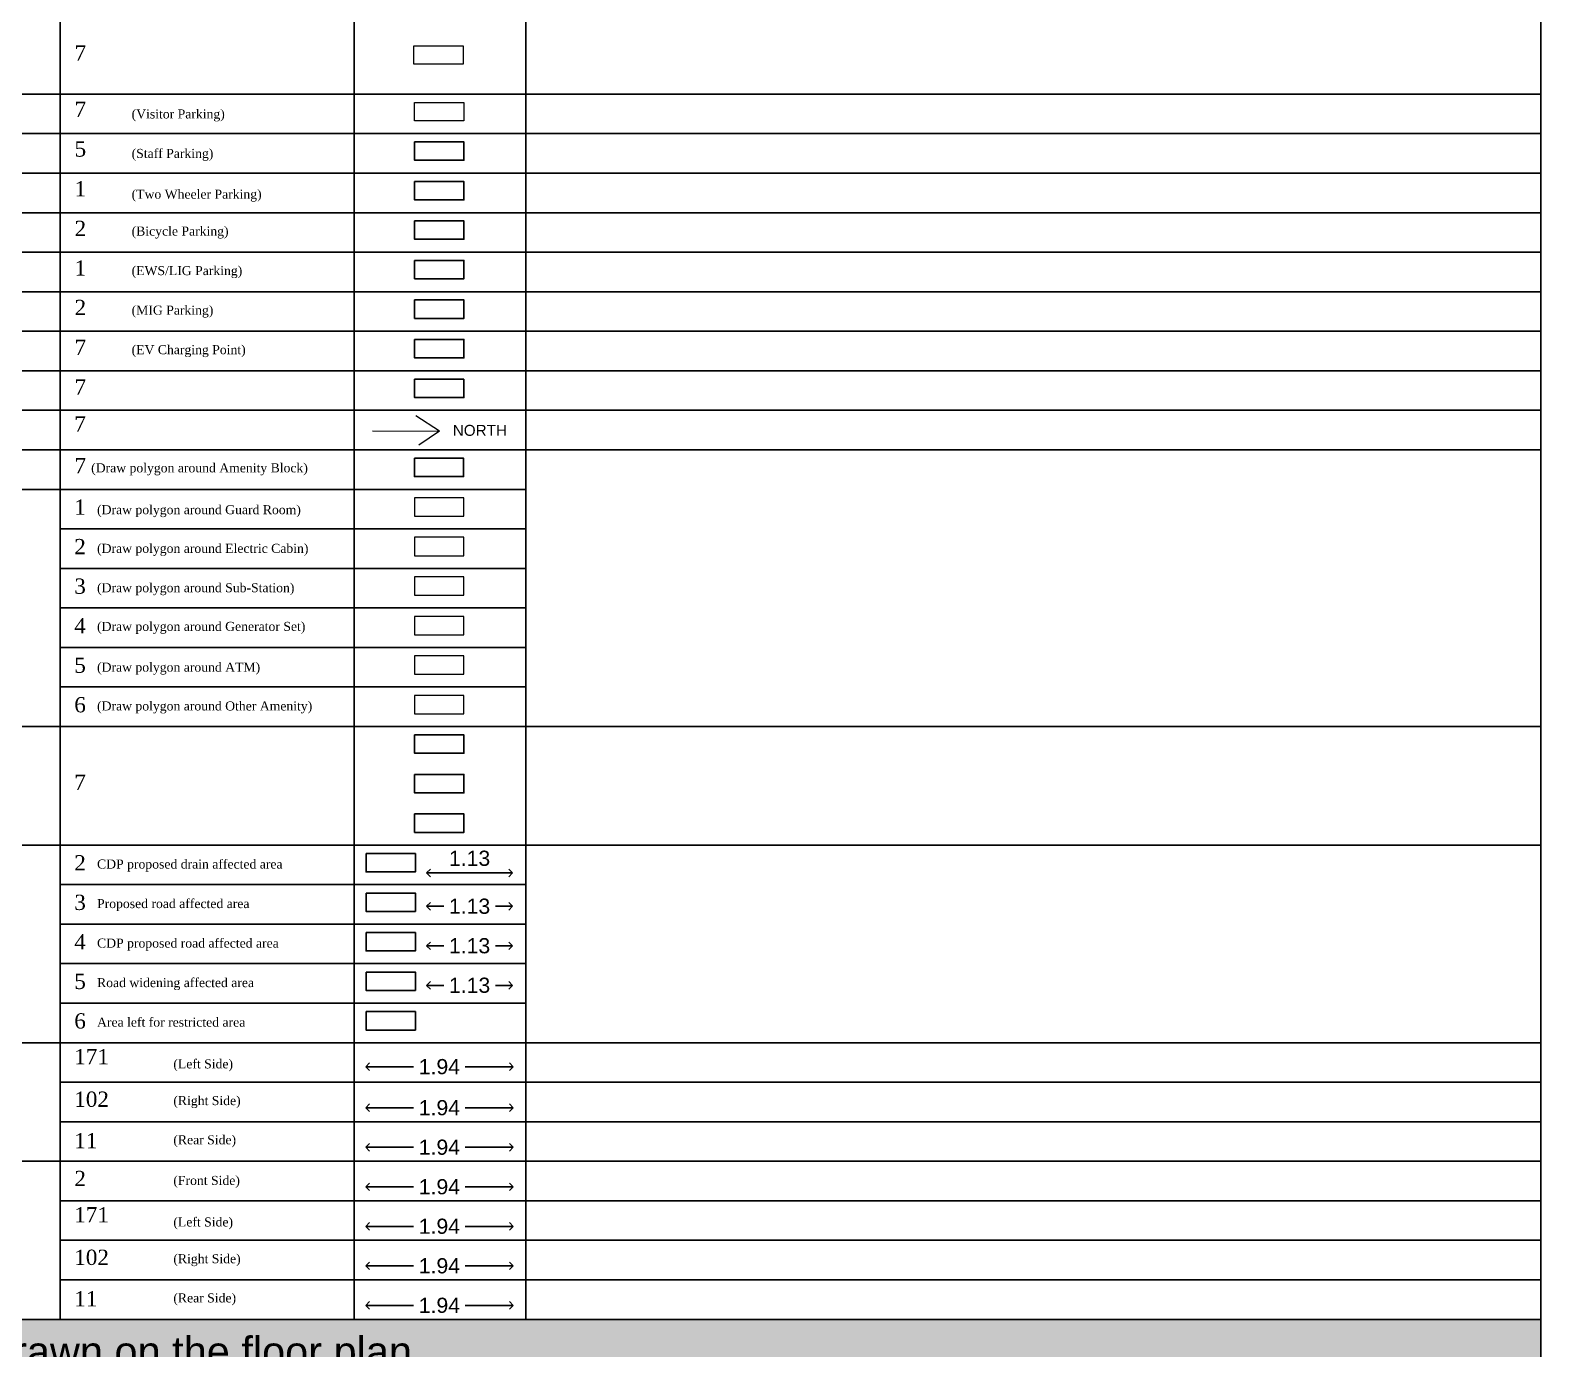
# Model space of a CAD drawing. Header units: millimetres. Extents: x -9481 to -9286, y 28694 to 28853.
# Drawn here: x -9462.13 to -9442.23, y 28807.3 to 28824.67 of the extents above; entities that cross this region are included whole.
import ezdxf

# ---------------------------------------------------------------- set-up
doc = ezdxf.new("R2010")
doc.units = ezdxf.units.MM
doc.header["$PDMODE"] = 34
doc.header["$PDSIZE"] = -15
doc.linetypes.add('CONTINULUS', pattern=[0])
for name, color, linetype in [('ACCBLK_1', 7, 'Continuous'), ('BLK_1_FLR_-2_FAR_AREA_ADD_EXISTING', 7, 'Continuous'), ('BLK_1_LVL_0_ANCILLARY_ROAD_WIDTH', 7, 'Continuous'), ('BLK_1_LVL_0_MAIN_ENTRANCE', 7, 'Continuous'), ('BLK_1_PLANTATION_GREENSTRIP', 7, 'Continuous'), ('DA parking', 7, 'Continuous'), ('EV_CHARGING_POINT', 7, 'Continuous'), ('HATCH', 7, 'Continuous'), ('TWO_WHEELER_PARKING', 7, 'Continuous')]:
    doc.layers.add(name, color=color, linetype=linetype)
for name, color, linetype, lineweight in [('ACCBLK_1_UNIT_1', 7, 'Continuous', 0), ('AFFECTED_LAND_AREA', 1, 'Continuous', 30), ('LOADING_SPACE', 7, 'CONTINULUS', 13), ('NORTH_DIRECTION', 7, 'Continuous', 0), ('PLAN', 7, 'Continuous', 40), ('VISITOR_PARKING', 7, 'Continuous', 0)]:
    doc.layers.add(name, color=color, linetype=linetype, lineweight=lineweight)
for name, color, linetype, plot in [('BLK_1_FIRE_TENDER_MOVEMENT', 7, 'Continuous', False), ('BLK_2_FIRE_TENDER_MOVEMENT', 7, 'Continuous', False), ('BLK_3_FIRE_TENDER_MOVEMENT', 7, 'Continuous', False), ('SPECIAL_PARKING', 7, 'Continuous', False)]:
    doc.layers.add(name, color=color, linetype=linetype, plot=plot)
doc.styles.add('Arial', font='arial.ttf', dxfattribs={"height": 0.2})
doc.styles.add('MtXpl_Georgia', font='georgiab.ttf')
doc.styles.get("Standard").update_dxf_attribs({"font": 'arial.ttf', "height": 0.25})
doc.styles.add('style2', font='arial.ttf', dxfattribs={"height": 0.3})
doc.dimstyles.new('INT DIM', dxfattribs={"dimtxt": 0.3, "dimasz": 0.1, "dimexe": 0.18, "dimexo": 0.0625, "dimgap": 0.09, "dimtad": 0, "dimzin": 0, "dimdsep": 46, "dimtxsty": 'style2', "dimblk": 'OPEN90', "dimcen": 0.09, "dimse1": 1, "dimse2": 1, "dimclrd": 250, "dimclrt": 256, "dimadec": 0, "dimazin": 0, "dimtfac": 1, "dimtofl": 0, "dimtmove": 0, "dimatfit": 3, "dimfxl": 1, "dimtolj": 1, "dimtzin": 0, "dimlwd": -1, "dimarcsym": 0})

# ---------------------------------------------------------------- blocks, each defined once
blk = doc.blocks.new('H2')
at = {"layer": 'HATCH', "linetype": 'CONTINULUS', "ltscale": 0.05}
h = blk.add_hatch(color=241, dxfattribs=at)
h.dxf.hatch_style = 1
h.paths.add_polyline_path([(-9435.455, 28804.6), (-9435.455, 28803.827), (-9396.427, 28803.827), (-9396.427, 28804.6)])
blk.add_lwpolyline([(-9435.455, 28804.6), (-9396.427, 28804.6), (-9396.427, 28803.827), (-9435.455, 28803.827), (-9435.455, 28804.6)], close=True)
at = {"color": 18, "insert": (-9420.014, 28804.373), "char_height": 0.39118, "attachment_point": 1}
blk.add_mtext_dynamic_manual_height_columns('Layers to be drawn on the floor plan', width=11.88863, gutter_width=1.633, heights=[0], dxfattribs=at)
blk = doc.blocks.new('_Open90')
at = {"layer": 'PLAN', "color": 0, "lineweight": -2}
for p, q in [((0, 0), (-1, 0)), ((-0.5, 0.5), (0, 0)), ((0, 0), (-0.5, -0.5))]:
    blk.add_line(p, q, dxfattribs=at)
blk = doc.blocks.new('*D314')
at = {"layer": 'AFFECTED_LAND_AREA', "color": 250, "ltscale": 0.5}
blk.add_line((-9456.806365, 28813.570967), (-9455.875235, 28813.570967), dxfattribs=at)
at = {"layer": 'Defpoints', "color": 0}
for p in [(-9456.906365, 28813.552483), (-9455.775235, 28813.570967), (-9455.775235, 28813.570967)]:
    blk.add_point(p, dxfattribs=at)
at = {"layer": 'AFFECTED_LAND_AREA', "color": 250, "xscale": 0.1, "yscale": 0.1, "zscale": 0.1, "rotation": 180}
blk.add_blockref('_Open90', (-9456.906365, 28813.570967), dxfattribs=at)
at = {"layer": 'AFFECTED_LAND_AREA', "color": 250, "xscale": 0.1, "yscale": 0.1, "zscale": 0.1}
blk.add_blockref('_Open90', (-9455.775235, 28813.570967), dxfattribs=at)
at = {"layer": 'AFFECTED_LAND_AREA', "linetype": 'CONTINULUS', "ltscale": 0.05, "insert": (-9456.3408, 28813.763067), "char_height": 0.2, "attachment_point": 5, "style": 'Arial', "bg_fill": 3, "box_fill_scale": 1.1, "bg_fill_color": 256, "bg_fill_true_color": 13158600, "bg_fill_transparency": 0}
blk.add_mtext('\\A1;1.13', dxfattribs=at)
blk = doc.blocks.new('*D315')
at = {"layer": 'AFFECTED_LAND_AREA', "color": 250, "ltscale": 0.5}
for p, q in [((-9456.806365, 28813.13172), (-9456.6809, 28813.13172)), ((-9455.875235, 28813.13172), (-9456.0007, 28813.13172))]:
    blk.add_line(p, q, dxfattribs=at)
at = {"layer": 'Defpoints', "color": 0}
for p in [(-9456.906365, 28813.113235), (-9455.775235, 28813.13172), (-9455.775235, 28813.13172)]:
    blk.add_point(p, dxfattribs=at)
at = {"layer": 'AFFECTED_LAND_AREA', "color": 250, "xscale": 0.1, "yscale": 0.1, "zscale": 0.1, "rotation": 180}
blk.add_blockref('_Open90', (-9456.906365, 28813.13172), dxfattribs=at)
at = {"layer": 'AFFECTED_LAND_AREA', "color": 250, "xscale": 0.1, "yscale": 0.1, "zscale": 0.1}
blk.add_blockref('_Open90', (-9455.775235, 28813.13172), dxfattribs=at)
at = {"layer": 'AFFECTED_LAND_AREA', "linetype": 'CONTINULUS', "ltscale": 0.05, "insert": (-9456.3408, 28813.13172), "char_height": 0.2, "attachment_point": 5, "style": 'Arial', "bg_fill": 3, "box_fill_scale": 1.1, "bg_fill_color": 256, "bg_fill_true_color": 13158600, "bg_fill_transparency": 0}
blk.add_mtext('\\A1;1.13', dxfattribs=at)
blk = doc.blocks.new('*D316')
at = {"layer": 'AFFECTED_LAND_AREA', "color": 250, "ltscale": 0.5}
for p, q in [((-9456.806365, 28812.611073), (-9456.6809, 28812.611073)), ((-9455.875235, 28812.611073), (-9456.0007, 28812.611073))]:
    blk.add_line(p, q, dxfattribs=at)
at = {"layer": 'Defpoints', "color": 0}
for p in [(-9456.906365, 28812.592588), (-9455.775235, 28812.611073), (-9455.775235, 28812.611073)]:
    blk.add_point(p, dxfattribs=at)
at = {"layer": 'AFFECTED_LAND_AREA', "color": 250, "xscale": 0.1, "yscale": 0.1, "zscale": 0.1, "rotation": 180}
blk.add_blockref('_Open90', (-9456.906365, 28812.611073), dxfattribs=at)
at = {"layer": 'AFFECTED_LAND_AREA', "color": 250, "xscale": 0.1, "yscale": 0.1, "zscale": 0.1}
blk.add_blockref('_Open90', (-9455.775235, 28812.611073), dxfattribs=at)
at = {"layer": 'AFFECTED_LAND_AREA', "linetype": 'CONTINULUS', "ltscale": 0.05, "insert": (-9456.3408, 28812.611073), "char_height": 0.2, "attachment_point": 5, "style": 'Arial', "bg_fill": 3, "box_fill_scale": 1.1, "bg_fill_color": 256, "bg_fill_true_color": 13158600, "bg_fill_transparency": 0}
blk.add_mtext('\\A1;1.13', dxfattribs=at)
blk = doc.blocks.new('*D317')
at = {"layer": 'AFFECTED_LAND_AREA', "color": 250, "ltscale": 0.5}
for p, q in [((-9456.806365, 28812.090426), (-9456.6809, 28812.090426)), ((-9455.875235, 28812.090426), (-9456.0007, 28812.090426))]:
    blk.add_line(p, q, dxfattribs=at)
at = {"layer": 'Defpoints', "color": 0}
for p in [(-9456.906365, 28812.071941), (-9455.775235, 28812.090426), (-9455.775235, 28812.090426)]:
    blk.add_point(p, dxfattribs=at)
at = {"layer": 'AFFECTED_LAND_AREA', "color": 250, "xscale": 0.1, "yscale": 0.1, "zscale": 0.1, "rotation": 180}
blk.add_blockref('_Open90', (-9456.906365, 28812.090426), dxfattribs=at)
at = {"layer": 'AFFECTED_LAND_AREA', "color": 250, "xscale": 0.1, "yscale": 0.1, "zscale": 0.1}
blk.add_blockref('_Open90', (-9455.775235, 28812.090426), dxfattribs=at)
at = {"layer": 'AFFECTED_LAND_AREA', "linetype": 'CONTINULUS', "ltscale": 0.05, "insert": (-9456.3408, 28812.090426), "char_height": 0.2, "attachment_point": 5, "style": 'Arial', "bg_fill": 3, "box_fill_scale": 1.1, "bg_fill_color": 256, "bg_fill_true_color": 13158600, "bg_fill_transparency": 0}
blk.add_mtext('\\A1;1.13', dxfattribs=at)
blk = doc.blocks.new('*D340')
at = {"layer": 'BLK_1_LVL_0_ANCILLARY_ROAD_WIDTH', "color": 250}
for p, q in [((-9457.609292, 28811.018581), (-9457.077748, 28811.018581)), ((-9455.866805, 28811.018581), (-9456.398348, 28811.018581))]:
    blk.add_line(p, q, dxfattribs=at)
at = {"layer": 'Defpoints', "color": 0}
for p in [(-9457.709292, 28811.227864), (-9455.766805, 28811.227864), (-9455.766805, 28811.018581)]:
    blk.add_point(p, dxfattribs=at)
at = {"layer": 'BLK_1_LVL_0_ANCILLARY_ROAD_WIDTH', "color": 250, "xscale": 0.1, "yscale": 0.1, "zscale": 0.1, "rotation": 180}
blk.add_blockref('_Open90', (-9457.709292, 28811.018581), dxfattribs=at)
at = {"layer": 'BLK_1_LVL_0_ANCILLARY_ROAD_WIDTH', "color": 250, "xscale": 0.1, "yscale": 0.1, "zscale": 0.1}
blk.add_blockref('_Open90', (-9455.766805, 28811.018581), dxfattribs=at)
at = {"layer": 'BLK_1_LVL_0_ANCILLARY_ROAD_WIDTH', "linetype": 'CONTINULUS', "ltscale": 0.05, "insert": (-9456.738048, 28811.018581), "char_height": 0.2, "attachment_point": 5, "style": 'Arial', "bg_fill": 3, "box_fill_scale": 1.1, "bg_fill_color": 256, "bg_fill_true_color": 13158600, "bg_fill_transparency": 0}
blk.add_mtext('\\A1;1.94', dxfattribs=at)
blk = doc.blocks.new('*D341')
at = {"layer": 'BLK_1_LVL_0_ANCILLARY_ROAD_WIDTH', "color": 250}
for p, q in [((-9457.609292, 28810.477933), (-9457.077748, 28810.477933)), ((-9455.866805, 28810.477933), (-9456.398348, 28810.477933))]:
    blk.add_line(p, q, dxfattribs=at)
at = {"layer": 'Defpoints', "color": 0}
for p in [(-9457.709292, 28810.687216), (-9455.766805, 28810.687216), (-9455.766805, 28810.477933)]:
    blk.add_point(p, dxfattribs=at)
at = {"layer": 'BLK_1_LVL_0_ANCILLARY_ROAD_WIDTH', "color": 250, "xscale": 0.1, "yscale": 0.1, "zscale": 0.1, "rotation": 180}
blk.add_blockref('_Open90', (-9457.709292, 28810.477933), dxfattribs=at)
at = {"layer": 'BLK_1_LVL_0_ANCILLARY_ROAD_WIDTH', "color": 250, "xscale": 0.1, "yscale": 0.1, "zscale": 0.1}
blk.add_blockref('_Open90', (-9455.766805, 28810.477933), dxfattribs=at)
at = {"layer": 'BLK_1_LVL_0_ANCILLARY_ROAD_WIDTH', "linetype": 'CONTINULUS', "ltscale": 0.05, "insert": (-9456.738048, 28810.477933), "char_height": 0.2, "attachment_point": 5, "style": 'Arial', "bg_fill": 3, "box_fill_scale": 1.1, "bg_fill_color": 256, "bg_fill_true_color": 13158600, "bg_fill_transparency": 0}
blk.add_mtext('\\A1;1.94', dxfattribs=at)
blk = doc.blocks.new('*D342')
at = {"layer": 'BLK_1_LVL_0_ANCILLARY_ROAD_WIDTH', "color": 250}
for p, q in [((-9457.609292, 28809.957287), (-9457.077748, 28809.957287)), ((-9455.866805, 28809.957287), (-9456.398348, 28809.957287))]:
    blk.add_line(p, q, dxfattribs=at)
at = {"layer": 'Defpoints', "color": 0}
for p in [(-9457.709292, 28810.16657), (-9455.766805, 28810.16657), (-9455.766805, 28809.957287)]:
    blk.add_point(p, dxfattribs=at)
at = {"layer": 'BLK_1_LVL_0_ANCILLARY_ROAD_WIDTH', "color": 250, "xscale": 0.1, "yscale": 0.1, "zscale": 0.1, "rotation": 180}
blk.add_blockref('_Open90', (-9457.709292, 28809.957287), dxfattribs=at)
at = {"layer": 'BLK_1_LVL_0_ANCILLARY_ROAD_WIDTH', "color": 250, "xscale": 0.1, "yscale": 0.1, "zscale": 0.1}
blk.add_blockref('_Open90', (-9455.766805, 28809.957287), dxfattribs=at)
at = {"layer": 'BLK_1_LVL_0_ANCILLARY_ROAD_WIDTH', "linetype": 'CONTINULUS', "ltscale": 0.05, "insert": (-9456.738048, 28809.957287), "char_height": 0.2, "attachment_point": 5, "style": 'Arial', "bg_fill": 3, "box_fill_scale": 1.1, "bg_fill_color": 256, "bg_fill_true_color": 13158600, "bg_fill_transparency": 0}
blk.add_mtext('\\A1;1.94', dxfattribs=at)
blk = doc.blocks.new('*D343')
at = {"layer": 'BLK_1_LVL_0_MAIN_ENTRANCE', "color": 250}
for p, q in [((-9457.609292, 28809.43664), (-9457.077748, 28809.43664)), ((-9455.866805, 28809.43664), (-9456.398348, 28809.43664))]:
    blk.add_line(p, q, dxfattribs=at)
at = {"layer": 'Defpoints', "color": 0}
for p in [(-9457.709292, 28809.645923), (-9455.766805, 28809.645923), (-9455.766805, 28809.43664)]:
    blk.add_point(p, dxfattribs=at)
at = {"layer": 'BLK_1_LVL_0_MAIN_ENTRANCE', "color": 250, "xscale": 0.1, "yscale": 0.1, "zscale": 0.1, "rotation": 180}
blk.add_blockref('_Open90', (-9457.709292, 28809.43664), dxfattribs=at)
at = {"layer": 'BLK_1_LVL_0_MAIN_ENTRANCE', "color": 250, "xscale": 0.1, "yscale": 0.1, "zscale": 0.1}
blk.add_blockref('_Open90', (-9455.766805, 28809.43664), dxfattribs=at)
at = {"layer": 'BLK_1_LVL_0_MAIN_ENTRANCE', "linetype": 'CONTINULUS', "ltscale": 0.05, "insert": (-9456.738048, 28809.43664), "char_height": 0.2, "attachment_point": 5, "style": 'Arial', "bg_fill": 3, "box_fill_scale": 1.1, "bg_fill_color": 256, "bg_fill_true_color": 13158600, "bg_fill_transparency": 0}
blk.add_mtext('\\A1;1.94', dxfattribs=at)
blk = doc.blocks.new('*D344')
at = {"layer": 'BLK_1_LVL_0_MAIN_ENTRANCE', "color": 250}
for p, q in [((-9457.609292, 28808.915993), (-9457.077748, 28808.915993)), ((-9455.866805, 28808.915993), (-9456.398348, 28808.915993))]:
    blk.add_line(p, q, dxfattribs=at)
at = {"layer": 'Defpoints', "color": 0}
for p in [(-9457.709292, 28809.125276), (-9455.766805, 28809.125276), (-9455.766805, 28808.915993)]:
    blk.add_point(p, dxfattribs=at)
at = {"layer": 'BLK_1_LVL_0_MAIN_ENTRANCE', "color": 250, "xscale": 0.1, "yscale": 0.1, "zscale": 0.1, "rotation": 180}
blk.add_blockref('_Open90', (-9457.709292, 28808.915993), dxfattribs=at)
at = {"layer": 'BLK_1_LVL_0_MAIN_ENTRANCE', "color": 250, "xscale": 0.1, "yscale": 0.1, "zscale": 0.1}
blk.add_blockref('_Open90', (-9455.766805, 28808.915993), dxfattribs=at)
at = {"layer": 'BLK_1_LVL_0_MAIN_ENTRANCE', "linetype": 'CONTINULUS', "ltscale": 0.05, "insert": (-9456.738048, 28808.915993), "char_height": 0.2, "attachment_point": 5, "style": 'Arial', "bg_fill": 3, "box_fill_scale": 1.1, "bg_fill_color": 256, "bg_fill_true_color": 13158600, "bg_fill_transparency": 0}
blk.add_mtext('\\A1;1.94', dxfattribs=at)
blk = doc.blocks.new('*D345')
at = {"layer": 'BLK_1_LVL_0_MAIN_ENTRANCE', "color": 250}
for p, q in [((-9457.609292, 28808.395347), (-9457.077748, 28808.395347)), ((-9455.866805, 28808.395347), (-9456.398348, 28808.395347))]:
    blk.add_line(p, q, dxfattribs=at)
at = {"layer": 'Defpoints', "color": 0}
for p in [(-9457.709292, 28808.60463), (-9455.766805, 28808.60463), (-9455.766805, 28808.395347)]:
    blk.add_point(p, dxfattribs=at)
at = {"layer": 'BLK_1_LVL_0_MAIN_ENTRANCE', "color": 250, "xscale": 0.1, "yscale": 0.1, "zscale": 0.1, "rotation": 180}
blk.add_blockref('_Open90', (-9457.709292, 28808.395347), dxfattribs=at)
at = {"layer": 'BLK_1_LVL_0_MAIN_ENTRANCE', "color": 250, "xscale": 0.1, "yscale": 0.1, "zscale": 0.1}
blk.add_blockref('_Open90', (-9455.766805, 28808.395347), dxfattribs=at)
at = {"layer": 'BLK_1_LVL_0_MAIN_ENTRANCE', "linetype": 'CONTINULUS', "ltscale": 0.05, "insert": (-9456.738048, 28808.395347), "char_height": 0.2, "attachment_point": 5, "style": 'Arial', "bg_fill": 3, "box_fill_scale": 1.1, "bg_fill_color": 256, "bg_fill_true_color": 13158600, "bg_fill_transparency": 0}
blk.add_mtext('\\A1;1.94', dxfattribs=at)
blk = doc.blocks.new('*D346')
at = {"layer": 'BLK_1_LVL_0_MAIN_ENTRANCE', "color": 250}
for p, q in [((-9457.609292, 28807.8747), (-9457.077748, 28807.8747)), ((-9455.866805, 28807.8747), (-9456.398348, 28807.8747))]:
    blk.add_line(p, q, dxfattribs=at)
at = {"layer": 'Defpoints', "color": 0}
for p in [(-9457.709292, 28808.083983), (-9455.766805, 28808.083983), (-9455.766805, 28807.8747)]:
    blk.add_point(p, dxfattribs=at)
at = {"layer": 'BLK_1_LVL_0_MAIN_ENTRANCE', "color": 250, "xscale": 0.1, "yscale": 0.1, "zscale": 0.1, "rotation": 180}
blk.add_blockref('_Open90', (-9457.709292, 28807.8747), dxfattribs=at)
at = {"layer": 'BLK_1_LVL_0_MAIN_ENTRANCE', "color": 250, "xscale": 0.1, "yscale": 0.1, "zscale": 0.1}
blk.add_blockref('_Open90', (-9455.766805, 28807.8747), dxfattribs=at)
at = {"layer": 'BLK_1_LVL_0_MAIN_ENTRANCE', "linetype": 'CONTINULUS', "ltscale": 0.05, "insert": (-9456.738048, 28807.8747), "char_height": 0.2, "attachment_point": 5, "style": 'Arial', "bg_fill": 3, "box_fill_scale": 1.1, "bg_fill_color": 256, "bg_fill_true_color": 13158600, "bg_fill_transparency": 0}
blk.add_mtext('\\A1;1.94', dxfattribs=at)

msp = doc.modelspace()

# ---------------------------------------------------------------- linework, layer by layer
for p, q in [((-9461.731845, 28823.83046), (-9461.731845, 28823.308309)), ((-9457.862239, 28823.83046), (-9457.862239, 28823.309813)), ((-9455.60159, 28823.83046), (-9455.60159, 28822.789166)), ((-9461.731845, 28823.309813), (-9461.731845, 28822.787663)), ((-9457.862239, 28823.309813), (-9457.862239, 28822.789166)), ((-9461.731845, 28822.789166), (-9461.731845, 28822.267016)), ((-9457.862239, 28822.789166), (-9457.862239, 28822.268519)), ((-9455.60159, 28822.789166), (-9455.60159, 28822.268519)), ((-9461.731845, 28822.268519), (-9461.731845, 28821.746369)), ((-9457.862239, 28822.268519), (-9457.862239, 28821.747872)), ((-9455.60159, 28822.268519), (-9455.60159, 28821.747872)), ((-9461.731845, 28821.747872), (-9461.731845, 28821.225722)), ((-9457.862239, 28821.747872), (-9457.862239, 28821.227225)), ((-9455.60159, 28821.747872), (-9455.60159, 28821.227225)), ((-9461.731845, 28821.227225), (-9461.731845, 28820.185931)), ((-9457.862239, 28821.227225), (-9457.862239, 28820.185931)), ((-9455.60159, 28821.227225), (-9455.60159, 28820.185931)), ((-9461.731845, 28820.185931), (-9461.731845, 28819.663781)), ((-9457.862239, 28820.185931), (-9457.862239, 28819.665284)), ((-9455.60159, 28820.185931), (-9455.60159, 28819.665284)), ((-9461.731845, 28819.665284), (-9461.731845, 28819.143134)), ((-9457.862239, 28819.665284), (-9457.862239, 28819.144637)), ((-9455.60159, 28819.665284), (-9455.60159, 28819.144637)), ((-9461.731845, 28819.144637), (-9461.731845, 28818.622487)), ((-9457.862239, 28819.144637), (-9457.862239, 28818.623991)), ((-9455.60159, 28819.144637), (-9455.60159, 28818.623991)), ((-9461.731845, 28818.623991), (-9461.731845, 28818.10184)), ((-9457.862239, 28818.623991), (-9457.862239, 28818.103344)), ((-9455.60159, 28818.623991), (-9455.60159, 28818.103344)), ((-9461.731845, 28818.103344), (-9461.731845, 28817.581193)), ((-9457.862239, 28818.103344), (-9457.862239, 28817.582697)), ((-9455.60159, 28818.103344), (-9455.60159, 28817.582697)), ((-9461.731845, 28817.582697), (-9461.731845, 28817.060547)), ((-9457.862239, 28817.582697), (-9457.862239, 28817.06205)), ((-9455.60159, 28817.582697), (-9455.60159, 28817.06205)), ((-9461.731845, 28817.06205), (-9461.731845, 28816.5399)), ((-9457.862239, 28817.06205), (-9457.862239, 28816.541403)), ((-9455.60159, 28817.06205), (-9455.60159, 28816.541403)), ((-9461.731845, 28816.541403), (-9461.731845, 28816.019253)), ((-9457.862239, 28816.541403), (-9457.862239, 28816.020756)), ((-9455.60159, 28816.541403), (-9455.60159, 28816.020756)), ((-9461.731845, 28816.020756), (-9461.731845, 28811.334934)), ((-9457.862239, 28816.020756), (-9457.862239, 28815.500109)), ((-9455.60159, 28816.020756), (-9455.60159, 28815.500109)), ((-9457.862239, 28815.500109), (-9457.862239, 28814.979462)), ((-9457.862239, 28815.500109), (-9457.862239, 28811.334934)), ((-9455.60159, 28815.500109), (-9455.60159, 28814.979462)), ((-9457.862239, 28814.979462), (-9457.862239, 28814.458815)), ((-9455.60159, 28814.979462), (-9455.60159, 28814.458815)), ((-9455.60159, 28814.458815), (-9455.60159, 28809.772994)), ((-9461.731845, 28811.334934), (-9461.731845, 28809.772994)), ((-9457.862239, 28811.334934), (-9457.862239, 28810.814287)), ((-9457.862239, 28810.814287), (-9457.862239, 28809.772994)), ((-9442.229952, 28809.772994), (-9481.2579, 28809.772994)), ((-9481.2579, 28809.772994), (-9442.229952, 28809.772994)), ((-9461.731845, 28809.772994), (-9461.731845, 28809.250844)), ((-9457.862239, 28809.772994), (-9457.862239, 28809.252347)), ((-9455.60159, 28809.772994), (-9455.60159, 28809.252347)), ((-9461.731845, 28809.252347), (-9461.731845, 28808.730197)), ((-9457.862239, 28809.252347), (-9457.862239, 28808.7317)), ((-9455.60159, 28809.252347), (-9455.60159, 28808.7317)), ((-9461.731845, 28808.7317), (-9461.731845, 28808.20955)), ((-9457.862239, 28808.7317), (-9457.862239, 28808.211054)), ((-9455.60159, 28808.7317), (-9455.60159, 28808.211054)), ((-9461.731845, 28808.211054), (-9461.731845, 28807.688903)), ((-9457.862239, 28808.211054), (-9457.862239, 28807.690407)), ((-9455.60159, 28808.211054), (-9455.60159, 28807.690407)), ((-9442.229952, 28807.690407), (-9481.2579, 28807.690407))]:
    msp.add_line(p, q)
for points in [[(-9481.2579, 28823.309813), (-9481.2579, 28823.83046), (-9442.229952, 28823.83046), (-9442.229952, 28823.309813), (-9470.864214, 28823.309813)], [(-9470.864214, 28823.309813), (-9442.229952, 28823.309813), (-9442.229952, 28822.789166), (-9470.864214, 28822.789166)], [(-9470.864214, 28822.789166), (-9442.229952, 28822.789166), (-9442.229952, 28822.268519), (-9470.864214, 28822.268519)], [(-9470.864214, 28822.268519), (-9442.229952, 28822.268519), (-9442.229952, 28821.747872), (-9470.864214, 28821.747872)], [(-9470.864214, 28821.747872), (-9442.229952, 28821.747872), (-9442.229952, 28821.227225), (-9470.864214, 28821.227225)], [(-9470.864214, 28821.227225), (-9442.229952, 28821.227225), (-9442.229952, 28820.706578), (-9470.864214, 28820.706578)], [(-9481.2579, 28818.623991), (-9481.2579, 28819.144637), (-9442.229952, 28819.144637), (-9442.229952, 28818.623991)], [(-9470.864214, 28818.623991), (-9455.60159, 28818.623991)], [(-9470.864214, 28818.623991), (-9455.60159, 28818.623991)], [(-9455.60159, 28818.623991), (-9470.864214, 28818.623991)], [(-9442.229952, 28818.623991), (-9442.229952, 28818.103344)], [(-9461.731845, 28818.103344), (-9455.60159, 28818.103344)], [(-9455.60159, 28818.103344), (-9461.731845, 28818.103344)], [(-9442.229952, 28818.103344), (-9442.229952, 28817.582697)], [(-9461.731845, 28817.582697), (-9455.60159, 28817.582697)], [(-9455.60159, 28817.582697), (-9461.731845, 28817.582697)], [(-9442.229952, 28817.582697), (-9442.229952, 28817.06205)], [(-9461.731845, 28817.06205), (-9455.60159, 28817.06205)], [(-9455.60159, 28817.06205), (-9461.731845, 28817.06205)], [(-9442.229952, 28817.06205), (-9442.229952, 28816.541403)], [(-9461.731845, 28816.541403), (-9455.60159, 28816.541403)], [(-9455.60159, 28816.541403), (-9461.731845, 28816.541403)], [(-9442.229952, 28816.541403), (-9442.229952, 28816.020756)], [(-9442.229952, 28816.020756), (-9442.229952, 28815.500109), (-9481.2579, 28815.500109), (-9481.2579, 28816.020756), (-9481.2579, 28816.020756)], [(-9461.731845, 28816.020756), (-9455.60159, 28816.020756)], [(-9455.60159, 28816.020756), (-9461.731845, 28816.020756)], [(-9481.2579, 28814.979462), (-9481.2579, 28815.500109), (-9442.229952, 28815.500109), (-9442.229952, 28814.979462)], [(-9442.229952, 28814.979462), (-9442.229952, 28814.458815)], [(-9442.229952, 28814.458815), (-9442.229952, 28813.938168), (-9481.2579, 28813.938168), (-9481.2579, 28814.458815)], [(-9442.229952, 28813.938168), (-9442.229952, 28811.334934), (-9481.2579, 28811.334934), (-9481.2579, 28813.938168)], [(-9461.731845, 28813.417521), (-9455.60159, 28813.417521)], [(-9461.731845, 28812.896874), (-9455.60159, 28812.896874)], [(-9461.731845, 28812.376228), (-9455.60159, 28812.376228)], [(-9461.731845, 28811.855581), (-9455.60159, 28811.855581)], [(-9471.001953, 28811.334934), (-9442.229952, 28811.334934), (-9442.229952, 28810.814287), (-9461.731845, 28810.814287)], [(-9461.731845, 28810.814287), (-9442.229952, 28810.814287), (-9442.229952, 28810.293641), (-9461.737885, 28810.293641)], [(-9461.737886, 28810.29364), (-9442.229952, 28810.29364), (-9442.229952, 28809.772994), (-9471.001953, 28809.772994)], [(-9481.2579, 28807.690407), (-9481.2579, 28809.772994), (-9442.229952, 28809.772994), (-9442.229952, 28809.252347), (-9461.731845, 28809.252347)], [(-9461.731845, 28809.252347), (-9442.229952, 28809.252347), (-9442.229952, 28808.7317), (-9461.731845, 28808.7317)], [(-9461.731845, 28808.7317), (-9442.229952, 28808.7317), (-9442.229952, 28808.211054), (-9461.731845, 28808.211054)], [(-9461.731845, 28808.211054), (-9442.229952, 28808.211054), (-9442.229952, 28807.690407), (-9481.2579, 28807.690407)]]:
    msp.add_lwpolyline(points)
for points in [[(-9481.2579, 28820.185931), (-9442.229952, 28820.185931), (-9442.229952, 28819.665284), (-9481.2579, 28819.665284), (-9481.2579, 28820.185931)], [(-9481.2579, 28819.665284), (-9442.229952, 28819.665284), (-9442.229952, 28819.144637), (-9481.2579, 28819.144637), (-9481.2579, 28819.665284)]]:
    msp.add_lwpolyline(points, close=True)
at = {"layer": 'ACCBLK_1'}
msp.add_lwpolyline([(-9457.068084, 28819.033509), (-9456.418903, 28819.033509), (-9456.418903, 28818.79136), (-9457.068084, 28818.79136)], close=True, dxfattribs=at)
at = {"layer": 'ACCBLK_1_UNIT_1', "color": 1, "linetype": 'CONTINULUS', "ltscale": 0.05}
msp.add_lwpolyline([(-9456.414975, 28818.512862), (-9457.064156, 28818.512862), (-9457.064156, 28818.270713), (-9456.414975, 28818.270713)], close=True, dxfattribs=at)
at = {"layer": 'ACCBLK_1_UNIT_1', "color": 2, "linetype": 'CONTINULUS', "ltscale": 0.05}
msp.add_lwpolyline([(-9456.414975, 28817.992216), (-9457.064156, 28817.992216), (-9457.064156, 28817.750066), (-9456.414975, 28817.750066)], close=True, dxfattribs=at)
at = {"layer": 'ACCBLK_1_UNIT_1', "color": 3, "linetype": 'CONTINULUS', "ltscale": 0.05}
msp.add_lwpolyline([(-9456.414975, 28817.471569), (-9457.064156, 28817.471569), (-9457.064156, 28817.229419), (-9456.414975, 28817.229419)], close=True, dxfattribs=at)
at = {"layer": 'ACCBLK_1_UNIT_1', "color": 4, "linetype": 'CONTINULUS', "ltscale": 0.05}
msp.add_lwpolyline([(-9456.414975, 28816.950922), (-9457.064156, 28816.950922), (-9457.064156, 28816.708773), (-9456.414975, 28816.708773)], close=True, dxfattribs=at)
at = {"layer": 'ACCBLK_1_UNIT_1', "color": 5, "linetype": 'CONTINULUS', "ltscale": 0.05}
msp.add_lwpolyline([(-9456.414975, 28816.430275), (-9457.064156, 28816.430275), (-9457.064156, 28816.188126), (-9456.414975, 28816.188126)], close=True, dxfattribs=at)
at = {"layer": 'ACCBLK_1_UNIT_1', "color": 6, "linetype": 'CONTINULUS', "ltscale": 0.05}
msp.add_lwpolyline([(-9456.414975, 28815.909628), (-9457.064156, 28815.909628), (-9457.064156, 28815.667479), (-9456.414975, 28815.667479)], close=True, dxfattribs=at)
at = {"layer": 'AFFECTED_LAND_AREA', "color": 2, "ltscale": 0.5}
msp.add_lwpolyline([(-9457.703047, 28813.82704), (-9457.053866, 28813.82704), (-9457.053866, 28813.584891), (-9457.703047, 28813.584891)], close=True, dxfattribs=at)
at = {"layer": 'AFFECTED_LAND_AREA', "color": 3, "ltscale": 0.5}
msp.add_lwpolyline([(-9457.703047, 28813.306393), (-9457.053866, 28813.306393), (-9457.053866, 28813.064244), (-9457.703047, 28813.064244)], close=True, dxfattribs=at)
at = {"layer": 'AFFECTED_LAND_AREA', "color": 4, "ltscale": 0.5}
msp.add_lwpolyline([(-9457.703047, 28812.785746), (-9457.053866, 28812.785746), (-9457.053866, 28812.543597), (-9457.703047, 28812.543597)], close=True, dxfattribs=at)
at = {"layer": 'AFFECTED_LAND_AREA', "color": 5, "ltscale": 0.5}
msp.add_lwpolyline([(-9457.703047, 28812.265099), (-9457.053866, 28812.265099), (-9457.053866, 28812.02295), (-9457.703047, 28812.02295)], close=True, dxfattribs=at)
at = {"layer": 'AFFECTED_LAND_AREA', "color": 6, "ltscale": 0.5}
msp.add_lwpolyline([(-9457.703047, 28811.744453), (-9457.053866, 28811.744453), (-9457.053866, 28811.502303), (-9457.703047, 28811.502303)], close=True, dxfattribs=at)
at = {"layer": 'BLK_1_FIRE_TENDER_MOVEMENT', "color": 7, "linetype": 'CONTINULUS', "ltscale": 0.05}
msp.add_lwpolyline([(-9457.064156, 28815.388981), (-9456.414975, 28815.388981), (-9456.414975, 28815.146832), (-9457.064156, 28815.146832)], close=True, dxfattribs=at)
at = {"layer": 'BLK_1_FLR_-2_FAR_AREA_ADD_EXISTING', "color": 7, "linetype": 'CONTINULUS', "ltscale": 0.05}
for p, q in [((-9461.731845, 28827.473485), (-9461.731845, 28823.83046)), ((-9457.862239, 28827.474988), (-9457.862239, 28823.83046)), ((-9455.60159, 28827.474988), (-9455.60159, 28823.83046))]:
    msp.add_line(p, q, dxfattribs=at)
at = {"layer": 'BLK_2_FIRE_TENDER_MOVEMENT', "color": 7, "linetype": 'CONTINULUS', "ltscale": 0.05}
msp.add_lwpolyline([(-9457.064156, 28814.868334), (-9456.414975, 28814.868334), (-9456.414975, 28814.626185), (-9457.064156, 28814.626185)], close=True, dxfattribs=at)
at = {"layer": 'BLK_3_FIRE_TENDER_MOVEMENT', "color": 7, "linetype": 'CONTINULUS', "ltscale": 0.05}
msp.add_lwpolyline([(-9457.064156, 28814.347687), (-9456.414975, 28814.347687), (-9456.414975, 28814.105538), (-9457.064156, 28814.105538)], close=True, dxfattribs=at)
at = {"layer": 'DA parking', "color": 7, "linetype": 'CONTINULUS', "ltscale": 0.05}
msp.add_lwpolyline([(-9456.414975, 28820.074803), (-9457.064156, 28820.074803), (-9457.064156, 28819.832654), (-9456.414975, 28819.832654)], close=True, dxfattribs=at)
at = {"layer": 'EV_CHARGING_POINT', "color": 7, "linetype": 'CONTINULUS', "ltscale": 0.05}
for p, q in [((-9442.229952, 28827.474988), (-9442.229952, 28823.83046)), ((-9442.229952, 28820.706578), (-9442.229952, 28820.185931))]:
    msp.add_line(p, q, dxfattribs=at)
msp.add_lwpolyline([(-9457.064156, 28820.59812), (-9456.414975, 28820.59812), (-9456.414975, 28820.35597), (-9457.064156, 28820.35597)], close=True, dxfattribs=at)
at = {"layer": 'LOADING_SPACE', "color": 7}
msp.add_lwpolyline([(-9457.073543, 28824.465241), (-9456.424362, 28824.465241), (-9456.424362, 28824.223092), (-9457.073543, 28824.223092)], close=True, dxfattribs=at)
at = {"layer": 'NORTH_DIRECTION', "color": 7}
msp.add_line((-9456.735333, 28819.39243), (-9457.008349, 28819.208091), dxfattribs=at)
msp.add_lwpolyline([(-9457.621243, 28819.39576), (-9456.735333, 28819.39243), (-9457.049734, 28819.591756)], dxfattribs=at)
at = {"layer": 'SPECIAL_PARKING', "color": 5, "linetype": 'CONTINULUS', "ltscale": 0.05}
msp.add_lwpolyline([(-9457.064156, 28823.201354), (-9456.414975, 28823.201354), (-9456.414975, 28822.959205), (-9457.064156, 28822.959205)], close=True, dxfattribs=at)
at = {"layer": 'SPECIAL_PARKING', "color": 1, "linetype": 'CONTINULUS', "ltscale": 0.05}
msp.add_lwpolyline([(-9457.064156, 28821.639413), (-9456.414975, 28821.639413), (-9456.414975, 28821.397264), (-9457.064156, 28821.397264)], close=True, dxfattribs=at)
at = {"layer": 'SPECIAL_PARKING', "color": 2, "linetype": 'CONTINULUS', "ltscale": 0.05}
msp.add_lwpolyline([(-9457.064156, 28821.118767), (-9456.414975, 28821.118767), (-9456.414975, 28820.876617), (-9457.064156, 28820.876617)], close=True, dxfattribs=at)
at = {"layer": 'TWO_WHEELER_PARKING', "color": 1, "linetype": 'CONTINULUS', "ltscale": 0.05}
msp.add_lwpolyline([(-9457.064156, 28822.678038), (-9456.414975, 28822.678038), (-9456.414975, 28822.435889), (-9457.064156, 28822.435889)], close=True, dxfattribs=at)
at = {"layer": 'TWO_WHEELER_PARKING', "color": 2, "linetype": 'CONTINULUS', "ltscale": 0.05}
msp.add_lwpolyline([(-9457.064156, 28822.16006), (-9456.414975, 28822.16006), (-9456.414975, 28821.917911), (-9457.064156, 28821.917911)], close=True, dxfattribs=at)
at = {"layer": 'VISITOR_PARKING', "color": 7}
msp.add_lwpolyline([(-9457.064156, 28823.719332), (-9456.414975, 28823.719332), (-9456.414975, 28823.477182), (-9457.064156, 28823.477182)], close=True, dxfattribs=at)

# ---------------------------------------------------------------- block references
at = {"layer": 'BLK_1_PLANTATION_GREENSTRIP', "linetype": 'CONTINULUS'}
msp.add_blockref('H2', (-45.8028, 3.090156), dxfattribs=at)

# ---------------------------------------------------------------- texts
at = {"linetype": 'CONTINULUS', "style": 'MtXpl_Georgia'}
for s, height, p in [('7', 0.201222, (-9461.543382, 28824.271287)), ('7', 0.201222, (-9461.543382, 28823.529434)), ('(Visitor Parking)', 0.119406, (-9460.792321, 28823.509441)), ('5', 0.201222, (-9461.543382, 28823.006533)), ('(Staff Parking)', 0.119406, (-9460.792321, 28822.989524)), ('1', 0.201222, (-9461.543382, 28822.483632)), ('(Two Wheeler Parking)', 0.119406, (-9460.792321, 28822.452835)), ('2', 0.201222, (-9461.543382, 28821.960731)), ('(Bicycle Parking)', 0.119406, (-9460.792321, 28821.966461)), ('1', 0.201222, (-9461.543382, 28821.440085)), ('(EWS/LIG Parking)', 0.119406, (-9460.792321, 28821.445814)), ('2', 0.201222, (-9461.543382, 28820.919438)), ('(MIG Parking)', 0.119406, (-9460.792321, 28820.925167)), ('7', 0.201222, (-9461.543382, 28820.393567)), ('(EV Charging Point)', 0.119406, (-9460.792321, 28820.40452)), ('7', 0.201222, (-9461.543382, 28819.87292)), ('7', 0.201222, (-9461.547297, 28819.384544)), ('7', 0.201222, (-9461.543382, 28818.836499)), ('(Draw polygon around Amenity Block)', 0.119406, (-9461.325393, 28818.847566)), ('1', 0.201222, (-9461.547297, 28818.289895)), ('(Draw polygon around Guard Room)', 0.119406, (-9461.247727, 28818.296745)), ('2', 0.201222, (-9461.547297, 28817.769248)), ('(Draw polygon around Electric Cabin)', 0.119406, (-9461.247727, 28817.787214)), ('3', 0.201222, (-9461.547297, 28817.248601)), ('(Draw polygon around Sub-Station)', 0.119406, (-9461.247727, 28817.2686)), ('4', 0.201222, (-9461.547297, 28816.727954)), ('(Draw polygon around Generator Set)', 0.119406, (-9461.247727, 28816.759136)), ('5', 0.201222, (-9461.547297, 28816.207307)), ('(Draw polygon around ATM)', 0.119406, (-9461.247727, 28816.222289)), ('6', 0.201222, (-9461.547297, 28815.68666)), ('(Draw polygon around Other Amenity)', 0.119406, (-9461.247727, 28815.71121)), ('7', 0.201222, (-9461.547297, 28814.664547)), ('2', 0.201222, (-9461.547297, 28813.604073)), ('CDP proposed drain affected area ', 0.119406, (-9461.247727, 28813.628623)), ('3', 0.201222, (-9461.547297, 28813.083426)), ('Proposed road affected area', 0.119406, (-9461.247727, 28813.107976)), ('4', 0.201222, (-9461.547297, 28812.562779)), ('CDP proposed road affected area', 0.119406, (-9461.247727, 28812.587329)), ('5', 0.201222, (-9461.547297, 28812.042132)), ('Road widening affected area', 0.119406, (-9461.247727, 28812.066682)), ('6', 0.201222, (-9461.547297, 28811.521485)), ('Area left for restricted area', 0.119406, (-9461.247727, 28811.546035)), ('171', 0.201222, (-9461.547297, 28811.050755)), ('(Left Side)', 0.119406, (-9460.242441, 28810.996551)), ('102', 0.201222, (-9461.547297, 28810.490016)), ('(Right Side)', 0.119406, (-9460.242441, 28810.512693)), ('11', 0.201222, (-9461.547297, 28809.944413)), ('(Rear Side)', 0.119406, (-9460.242441, 28809.996092)), ('2', 0.201222, (-9461.546318, 28809.445663)), ('(Front Side)', 0.119406, (-9460.242441, 28809.461277)), ('171', 0.201222, (-9461.547297, 28808.968168)), ('(Left Side)', 0.119406, (-9460.242441, 28808.913964)), ('102', 0.201222, (-9461.547297, 28808.407429)), ('(Right Side)', 0.119406, (-9460.242441, 28808.430106)), ('11', 0.201222, (-9461.547297, 28807.861826)), ('(Rear Side)', 0.119406, (-9460.242441, 28807.913505))]:
    msp.add_text(s, height=height, dxfattribs=at).set_placement(p)
at = {"layer": 'NORTH_DIRECTION', "color": 7, "insert": (-9456.5625, 28819.473292), "char_height": 0.144, "attachment_point": 1}
msp.add_mtext_dynamic_manual_height_columns('NORTH', width=0.828973, gutter_width=0.72, heights=[0], dxfattribs=at)

# ---------------------------------------------------------------- next in the draw order: dimensions: what is measured, and where the dimension line sits
at = {"layer": 'AFFECTED_LAND_AREA', "color": 2, "ltscale": 0.5}
dim = msp.add_linear_dim(base=(-9455.775235, 28813.570967), p1=(-9456.906365, 28813.552483), p2=(-9455.775235, 28813.570967), dimstyle='INT DIM', override={"dimtxt": 0.2, "dimtad": 3, "dimtxsty": 'Arial', "dimfxl": 0.125, "dimtfill": 1, "dimtfillclr": 7, "dimarcsym": 1}, dxfattribs=at)
dim.commit()
dim.dimension.update_dxf_attribs({"geometry": '*D314', "text_midpoint": (-9456.3408, 28813.570967), "dimtype": 160})
at = {"layer": 'AFFECTED_LAND_AREA', "color": 3, "ltscale": 0.5}
dim = msp.add_linear_dim(base=(-9455.775235, 28813.13172), p1=(-9456.906365, 28813.113235), p2=(-9455.775235, 28813.13172), dimstyle='INT DIM', override={"dimtxt": 0.2, "dimtxsty": 'Arial', "dimfxl": 0.125, "dimtfill": 1, "dimtfillclr": 7, "dimarcsym": 1}, dxfattribs=at)
dim.commit()
dim.dimension.update_dxf_attribs({"geometry": '*D315', "text_midpoint": (-9456.3408, 28813.13172)})
at = {"layer": 'AFFECTED_LAND_AREA', "color": 4, "ltscale": 0.5}
dim = msp.add_linear_dim(base=(-9455.775235, 28812.611073), p1=(-9456.906365, 28812.592588), p2=(-9455.775235, 28812.611073), dimstyle='INT DIM', override={"dimtxt": 0.2, "dimtxsty": 'Arial', "dimfxl": 0.125, "dimtfill": 1, "dimtfillclr": 7, "dimarcsym": 1}, dxfattribs=at)
dim.commit()
dim.dimension.update_dxf_attribs({"geometry": '*D316', "text_midpoint": (-9456.3408, 28812.611073)})
at = {"layer": 'AFFECTED_LAND_AREA', "color": 5, "ltscale": 0.5}
dim = msp.add_linear_dim(base=(-9455.775235, 28812.090426), p1=(-9456.906365, 28812.071941), p2=(-9455.775235, 28812.090426), dimstyle='INT DIM', override={"dimtxt": 0.2, "dimtxsty": 'Arial', "dimfxl": 0.125, "dimtfill": 1, "dimtfillclr": 7, "dimarcsym": 1}, dxfattribs=at)
dim.commit()
dim.dimension.update_dxf_attribs({"geometry": '*D317', "text_midpoint": (-9456.3408, 28812.090426)})
at = {"layer": 'BLK_1_LVL_0_ANCILLARY_ROAD_WIDTH', "color": 171}
dim = msp.add_linear_dim(base=(-9455.766805, 28811.018581), p1=(-9457.709292, 28811.227864), p2=(-9455.766805, 28811.227864), dimstyle='INT DIM', override={"dimtxt": 0.2, "dimtxsty": 'Arial', "dimfxl": 0.125, "dimtfill": 1, "dimtfillclr": 7, "dimarcsym": 1}, dxfattribs=at)
dim.commit()
dim.dimension.update_dxf_attribs({"geometry": '*D340', "text_midpoint": (-9456.738048, 28811.018581)})
at = {"layer": 'BLK_1_LVL_0_ANCILLARY_ROAD_WIDTH', "color": 102}
dim = msp.add_linear_dim(base=(-9455.766805, 28810.477933), p1=(-9457.709292, 28810.687216), p2=(-9455.766805, 28810.687216), dimstyle='INT DIM', override={"dimtxt": 0.2, "dimtxsty": 'Arial', "dimfxl": 0.125, "dimtfill": 1, "dimtfillclr": 7, "dimarcsym": 1}, dxfattribs=at)
dim.commit()
dim.dimension.update_dxf_attribs({"geometry": '*D341', "text_midpoint": (-9456.738048, 28810.477933)})
at = {"layer": 'BLK_1_LVL_0_ANCILLARY_ROAD_WIDTH', "color": 11}
dim = msp.add_linear_dim(base=(-9455.766805, 28809.957287), p1=(-9457.709292, 28810.16657), p2=(-9455.766805, 28810.16657), dimstyle='INT DIM', override={"dimtxt": 0.2, "dimtxsty": 'Arial', "dimfxl": 0.125, "dimtfill": 1, "dimtfillclr": 7, "dimarcsym": 1}, dxfattribs=at)
dim.commit()
dim.dimension.update_dxf_attribs({"geometry": '*D342', "text_midpoint": (-9456.738048, 28809.957287)})
at = {"layer": 'BLK_1_LVL_0_MAIN_ENTRANCE', "color": 2}
dim = msp.add_linear_dim(base=(-9455.766805, 28809.43664), p1=(-9457.709292, 28809.645923), p2=(-9455.766805, 28809.645923), dimstyle='INT DIM', override={"dimtxt": 0.2, "dimtxsty": 'Arial', "dimfxl": 0.125, "dimtfill": 1, "dimtfillclr": 7, "dimarcsym": 1}, dxfattribs=at)
dim.commit()
dim.dimension.update_dxf_attribs({"geometry": '*D343', "text_midpoint": (-9456.738048, 28809.43664)})
at = {"layer": 'BLK_1_LVL_0_MAIN_ENTRANCE', "color": 171}
dim = msp.add_linear_dim(base=(-9455.766805, 28808.915993), p1=(-9457.709292, 28809.125276), p2=(-9455.766805, 28809.125276), dimstyle='INT DIM', override={"dimtxt": 0.2, "dimtxsty": 'Arial', "dimfxl": 0.125, "dimtfill": 1, "dimtfillclr": 7, "dimarcsym": 1}, dxfattribs=at)
dim.commit()
dim.dimension.update_dxf_attribs({"geometry": '*D344', "text_midpoint": (-9456.738048, 28808.915993)})
at = {"layer": 'BLK_1_LVL_0_MAIN_ENTRANCE', "color": 102}
dim = msp.add_linear_dim(base=(-9455.766805, 28808.395347), p1=(-9457.709292, 28808.60463), p2=(-9455.766805, 28808.60463), dimstyle='INT DIM', override={"dimtxt": 0.2, "dimtxsty": 'Arial', "dimfxl": 0.125, "dimtfill": 1, "dimtfillclr": 7, "dimarcsym": 1}, dxfattribs=at)
dim.commit()
dim.dimension.update_dxf_attribs({"geometry": '*D345', "text_midpoint": (-9456.738048, 28808.395347)})
at = {"layer": 'BLK_1_LVL_0_MAIN_ENTRANCE', "color": 11}
dim = msp.add_linear_dim(base=(-9455.766805, 28807.8747), p1=(-9457.709292, 28808.083983), p2=(-9455.766805, 28808.083983), dimstyle='INT DIM', override={"dimtxt": 0.2, "dimtxsty": 'Arial', "dimfxl": 0.125, "dimtfill": 1, "dimtfillclr": 7, "dimarcsym": 1}, dxfattribs=at)
dim.commit()
dim.dimension.update_dxf_attribs({"geometry": '*D346', "text_midpoint": (-9456.738048, 28807.8747)})

doc.saveas('drawing.dxf')
